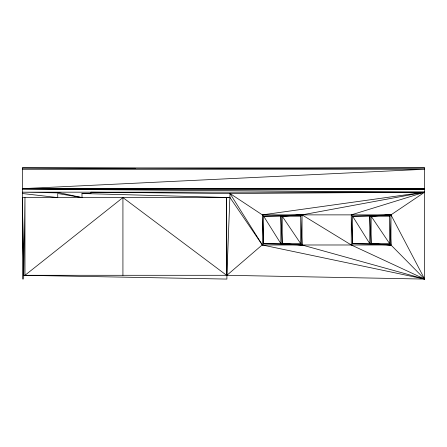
<?xml version="1.0" encoding="UTF-8"?>
<svg xmlns="http://www.w3.org/2000/svg" width="447" height="447" viewBox="0 0 447 447"><rect width="100%" height="100%" fill="white"/><g stroke="black" fill="none" stroke-linecap="round" stroke-linejoin="round"><path stroke-width="0.67" d="M22.35 197.585L23.663 279.079L24.971 197.585L24.971 275.296L122.925 197.585L226.59 275.296L226.59 197.585L226.903 279.079L23.663 275.296L22.35 197.585L230.015 197.585L262.339 244.984L424.65 279.079L424.65 167.921L22.35 167.921L22.35 279.079M81.918 193.327L90.92 193.506L90.92 192.182L230.015 193.506L226.903 275.296L23.663 275.296M230.015 193.506L262.339 244.984L390.969 244.984L390.969 214.873L371.116 216.197L389.644 243.66L424.65 279.079L226.903 275.296L263.663 243.66L300.714 243.66L302.038 244.984L424.65 279.079L390.969 214.873L262.339 214.873L230.015 193.506L424.65 192.182L390.969 214.873L389.644 216.197L352.588 216.197L351.269 214.873L424.65 192.182L22.35 189.092L424.65 189.092L22.35 188.846M424.65 192.182L302.038 214.873L300.714 216.197L263.663 216.197L262.339 214.873L424.65 192.182L22.35 192.182L57.674 192.864M424.65 279.079L351.269 244.984L351.269 214.873L352.588 243.66L390.969 244.984L389.644 216.197L389.644 243.66L352.588 243.66L351.269 244.984L302.038 214.873L263.663 216.197L263.663 243.66L302.038 244.984L302.038 214.873L280.867 216.197L280.867 243.66L302.038 244.984L300.714 216.197L300.714 243.66L282.191 216.197L302.038 214.873M369.792 216.197L371.116 243.66L390.969 244.984L369.792 243.66L369.792 216.197L390.969 214.873L352.588 216.197L352.588 243.66M424.65 188.846L90.92 188.651L90.92 189.092L22.35 188.651L424.65 169.257L22.35 169.257L424.65 167.921M22.35 188.651L424.65 188.651M22.35 167.921L135.301 168.295M230.015 197.585L81.997 193.506L81.997 197.585L57.736 193.506L57.736 197.585L22.35 193.506M280.867 216.197L282.191 243.66L302.038 244.984M57.736 192.406L81.997 197.585M352.588 216.197L369.792 243.66M263.663 216.197L280.867 243.66M263.663 243.66L262.339 214.873L262.339 244.984M371.116 216.197L371.116 243.66M282.191 216.197L282.191 243.66M122.925 197.585L122.925 275.296"/></g></svg>
